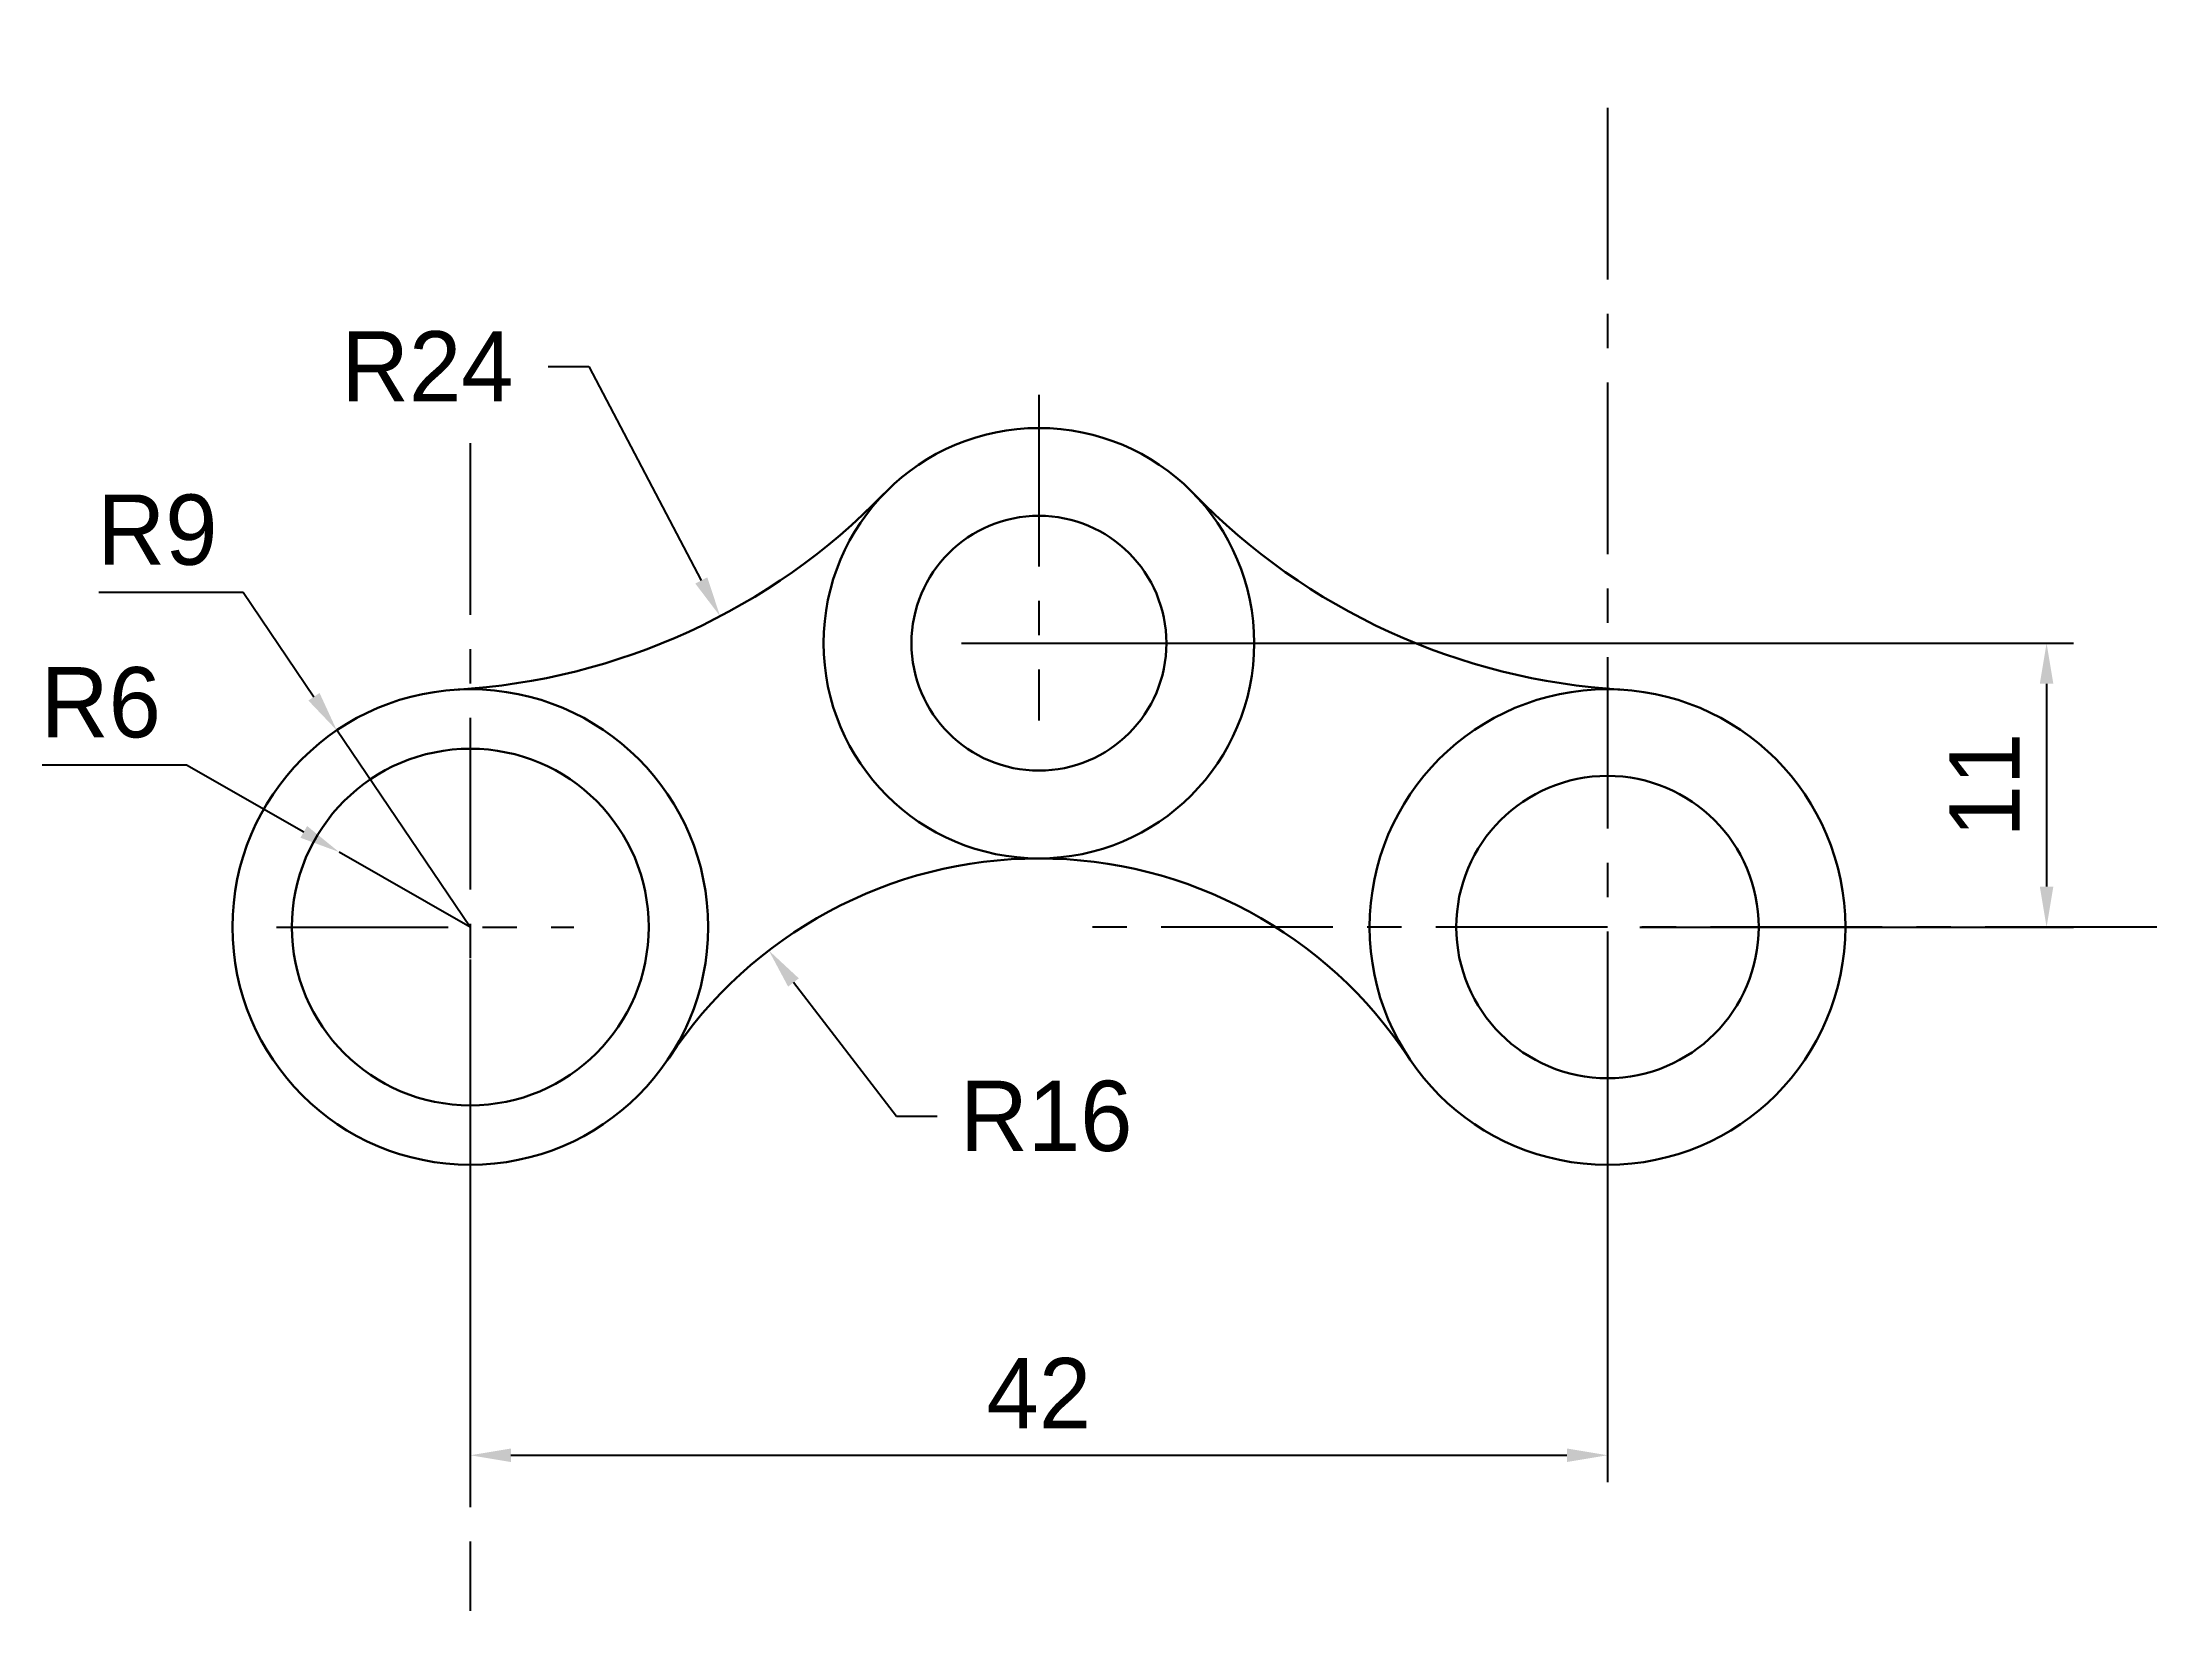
# Model space of a CAD drawing. Header units: millimetres. Extents: x 53.3 to 131.5, y 113.9 to 171.9.
import ezdxf

# ---------------------------------------------------------------- set-up
doc = ezdxf.new("R2010")
doc.units = ezdxf.units.MM
doc.header["$LTSCALE"] = 0.2
doc.linetypes.add('CENTER', pattern=[50.8, 31.75, -6.35, 6.35, -6.35])
doc.layers.add('cen', color=7, linetype='CENTER')
doc.layers.add('object', color=7, linetype='Continuous', lineweight=30)
doc.dimstyles.new('习题', dxfattribs={"dimtxt": 2.6, "dimasz": 1.5, "dimexe": 1, "dimexo": 1.2, "dimgap": 1, "dimtad": 1, "dimdec": 0, "dimdsep": 46, "dimtxsty": 'Standard', "dimcen": 2.5, "dimadec": 0, "dimazin": 0, "dimtfac": 1, "dimtdec": 0, "dimtmove": 0, "dimatfit": 3, "dimfxl": 1, "dimarcsym": 0})
doc.dimstyles.new('习题$4', dxfattribs={"dimtxt": 2.6, "dimasz": 1.5, "dimexe": 1, "dimexo": 1.2, "dimgap": 1, "dimtad": 1, "dimtih": 1, "dimtoh": 1, "dimdec": 0, "dimdsep": 46, "dimtxsty": 'Standard', "dimcen": 2.5, "dimadec": 0, "dimazin": 0, "dimtfac": 1, "dimtdec": 0, "dimtmove": 0, "dimatfit": 3, "dimfxl": 1, "dimarcsym": 0})

# ---------------------------------------------------------------- blocks, each defined once
blk = doc.blocks.new('*D1')
at = {"color": 0, "lineweight": -2, "transparency": 16777216}
for p, q in [((69.161, 137.959), (69.161, 118.612)), ((111.224, 137.959), (111.224, 118.612)), ((70.661, 119.612), (109.724, 119.612))]:
    blk.add_line(p, q, dxfattribs=at)
at = {"color": 0, "transparency": 16777216}
for points in [[(70.661, 119.862), (70.661, 119.362), (69.161, 119.612)], [(109.724, 119.862), (109.724, 119.362), (111.224, 119.612)]]:
    blk.add_solid(points, dxfattribs=at)
at = {"layer": 'Defpoints', "color": 0, "transparency": 16777216}
for p in [(69.161, 139.159), (111.224, 139.159), (111.224, 119.612)]:
    blk.add_point(p, dxfattribs=at)
at = {"color": 0, "transparency": 16777216, "insert": (90.193, 121.912), "char_height": 2.6, "attachment_point": 5}
blk.add_mtext('42', dxfattribs=at)
blk = doc.blocks.new('*D2')
at = {"color": 0, "lineweight": -2, "transparency": 16777216}
for p, q in [((55.421, 151.547), (60.755, 151.547)), ((60.755, 151.547), (63.379, 147.68)), ((69.161, 139.159), (64.221, 146.439))]:
    blk.add_line(p, q, dxfattribs=at)
at = {"color": 0, "transparency": 16777216}
blk.add_solid([(63.585, 147.821), (63.172, 147.54), (64.221, 146.439)], dxfattribs=at)
at = {"layer": 'Defpoints', "color": 0, "transparency": 16777216}
for p in [(64.221, 146.439), (69.161, 139.159)]:
    blk.add_point(p, dxfattribs=at)
at = {"color": 0, "transparency": 16777216, "insert": (57.588, 153.847), "char_height": 2.6, "attachment_point": 5}
blk.add_mtext('R9', dxfattribs=at)
blk = doc.blocks.new('*D4')
at = {"color": 0, "lineweight": -2, "transparency": 16777216}
for p, q in [((84.928, 132.154), (81.115, 137.107)), ((86.428, 132.154), (84.928, 132.154))]:
    blk.add_line(p, q, dxfattribs=at)
at = {"color": 0, "transparency": 16777216}
blk.add_solid([(81.313, 137.26), (80.916, 136.955), (80.199, 138.296)], dxfattribs=at)
at = {"layer": 'Defpoints', "color": 0, "transparency": 16777216}
for p in [(80.199, 138.296), (90.193, 125.317)]:
    blk.add_point(p, dxfattribs=at)
at = {"color": 0, "transparency": 16777216, "insert": (90.462, 132.154), "char_height": 2.6, "attachment_point": 5}
blk.add_mtext('R16', dxfattribs=at)
blk = doc.blocks.new('*D5')
at = {"color": 0, "lineweight": -2, "transparency": 16777216}
for p, q in [((72.039, 159.908), (73.539, 159.908)), ((73.539, 159.908), (77.705, 151.986))]:
    blk.add_line(p, q, dxfattribs=at)
at = {"color": 0, "transparency": 16777216}
blk.add_solid([(77.926, 152.102), (77.483, 151.87), (78.403, 150.658)], dxfattribs=at)
at = {"layer": 'Defpoints', "color": 0, "transparency": 16777216}
for p in [(67.233, 171.901), (78.403, 150.658)]:
    blk.add_point(p, dxfattribs=at)
at = {"color": 0, "transparency": 16777216, "insert": (67.572, 159.908), "char_height": 2.6, "attachment_point": 5}
blk.add_mtext('R24', dxfattribs=at)
blk = doc.blocks.new('*D6')
at = {"color": 0, "lineweight": -2, "transparency": 16777216}
for p, q in [((53.329, 145.16), (58.663, 145.16)), ((58.663, 145.16), (63.002, 142.68)), ((69.161, 139.159), (64.305, 141.935))]:
    blk.add_line(p, q, dxfattribs=at)
at = {"color": 0, "transparency": 16777216}
blk.add_solid([(63.126, 142.897), (62.878, 142.463), (64.305, 141.935)], dxfattribs=at)
at = {"layer": 'Defpoints', "color": 0, "transparency": 16777216}
for p in [(64.305, 141.935), (69.161, 139.159)]:
    blk.add_point(p, dxfattribs=at)
at = {"color": 0, "transparency": 16777216, "insert": (55.496, 147.46), "char_height": 2.6, "attachment_point": 5}
blk.add_mtext('R6', dxfattribs=at)
blk = doc.blocks.new('*D7')
at = {"color": 0, "lineweight": -2, "transparency": 16777216}
for p, q in [((91.393, 149.662), (128.465, 149.662)), ((127.465, 148.162), (127.465, 140.659)), ((112.424, 139.159), (128.465, 139.159))]:
    blk.add_line(p, q, dxfattribs=at)
at = {"color": 0, "transparency": 16777216}
for points in [[(127.215, 148.162), (127.715, 148.162), (127.465, 149.662)], [(127.215, 140.659), (127.715, 140.659), (127.465, 139.159)]]:
    blk.add_solid(points, dxfattribs=at)
at = {"layer": 'Defpoints', "color": 0, "transparency": 16777216}
for p in [(90.193, 149.662), (111.224, 139.159), (127.465, 139.159)]:
    blk.add_point(p, dxfattribs=at)
at = {"color": 0, "transparency": 16777216, "insert": (125.165, 144.411), "char_height": 2.6, "attachment_point": 5, "rotation": 90}
blk.add_mtext('11', dxfattribs=at)

msp = doc.modelspace()

# ---------------------------------------------------------------- linework, layer by layer
at = {"layer": 'cen'}
for p, q in [((111.224, 169.472), (111.224, 120.781)), ((90.193, 158.854), (90.193, 146.797)), ((69.161, 157.061), (69.161, 113.859)), ((87.325, 149.662), (93.539, 149.662)), ((61.991, 139.159), (72.985, 139.159)), ((131.539, 139.159), (91.149, 139.159))]:
    msp.add_line(p, q, dxfattribs=at)
at = {"layer": 'object'}
for centre, radius in [((90.193, 149.662), 7.964), ((90.193, 149.662), 4.715), ((69.161, 139.159), 8.798), ((111.224, 139.159), 8.798), ((69.161, 139.159), 6.599), ((111.224, 139.159), 5.594)]:
    msp.add_circle(centre, radius, dxfattribs=at)
for centre, radius, start, end in [((67.233, 171.901), 24, 273.37069, 315.91373), ((113.153, 171.901), 24, 224.08627, 266.62931), ((90.193, 125.317), 16.38, 33.3523, 146.6477)]:
    msp.add_arc(centre, radius, start, end, dxfattribs=at)

# ---------------------------------------------------------------- dimensions: what is measured, and where the dimension line sits
for center, mpoint, picture, middle in [((67.233, 171.901), (78.403, 150.658), '*D5', (67.572, 159.908)), ((69.161, 139.159), (64.221, 146.439), '*D2', (57.588, 151.547)), ((69.161, 139.159), (64.305, 141.935), '*D6', (55.496, 145.16)), ((90.193, 125.317), (80.199, 138.296), '*D4', (90.462, 132.154))]:
    dim = msp.add_radius_dim(center=center, mpoint=mpoint, dimstyle='习题$4')
    dim.commit()
    dim.dimension.update_dxf_attribs({"geometry": picture, "text_midpoint": middle, "dimtype": 164})
dim = msp.add_linear_dim(base=(127.465, 139.159), p1=(90.193, 149.662), p2=(111.224, 139.159), angle=90, dimstyle='习题')
dim.commit()
dim.dimension.update_dxf_attribs({"geometry": '*D7', "text_midpoint": (125.165, 144.411)})
dim = msp.add_linear_dim(base=(111.224, 119.612), p1=(69.161, 139.159), p2=(111.224, 139.159), dimstyle='习题')
dim.commit()
dim.dimension.update_dxf_attribs({"geometry": '*D1', "text_midpoint": (90.193, 121.912)})

doc.saveas('drawing.dxf')
